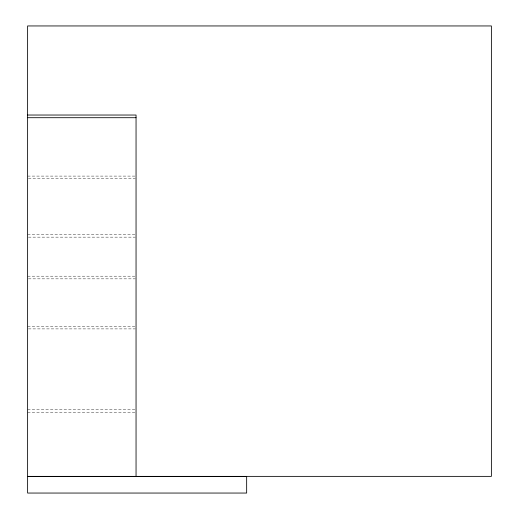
<?xml version="1.0" encoding="UTF-8"?>
<svg xmlns="http://www.w3.org/2000/svg" width="519" height="519" viewBox="0 0 519 519"><rect width="100%" height="100%" fill="white"/><g stroke="black" fill="none" stroke-linecap="round" stroke-linejoin="round"><path stroke-width="0.39" stroke-dasharray="2.6 1.95" d="M27.617 176.09L135.245 176.09M28.428 178.757L135.245 178.757M27.617 234.478L135.245 234.478M28.428 237.144L135.245 237.144M27.617 276.179L135.245 276.179M28.428 278.852L135.245 278.852M27.617 326.23L135.245 326.23M28.428 328.897L135.245 328.897M27.617 409.64L135.245 409.64M27.617 412.307L135.245 412.307"/><path stroke-width="0.78" d="M27.617 115.03L136.049 115.03L136.049 476.533M27.617 117.703L136.049 117.703M27.617 476.371L491.383 476.371L491.383 25.95L27.617 25.95L27.617 493.05L246.655 493.05L246.655 476.533L27.617 476.533"/></g></svg>
